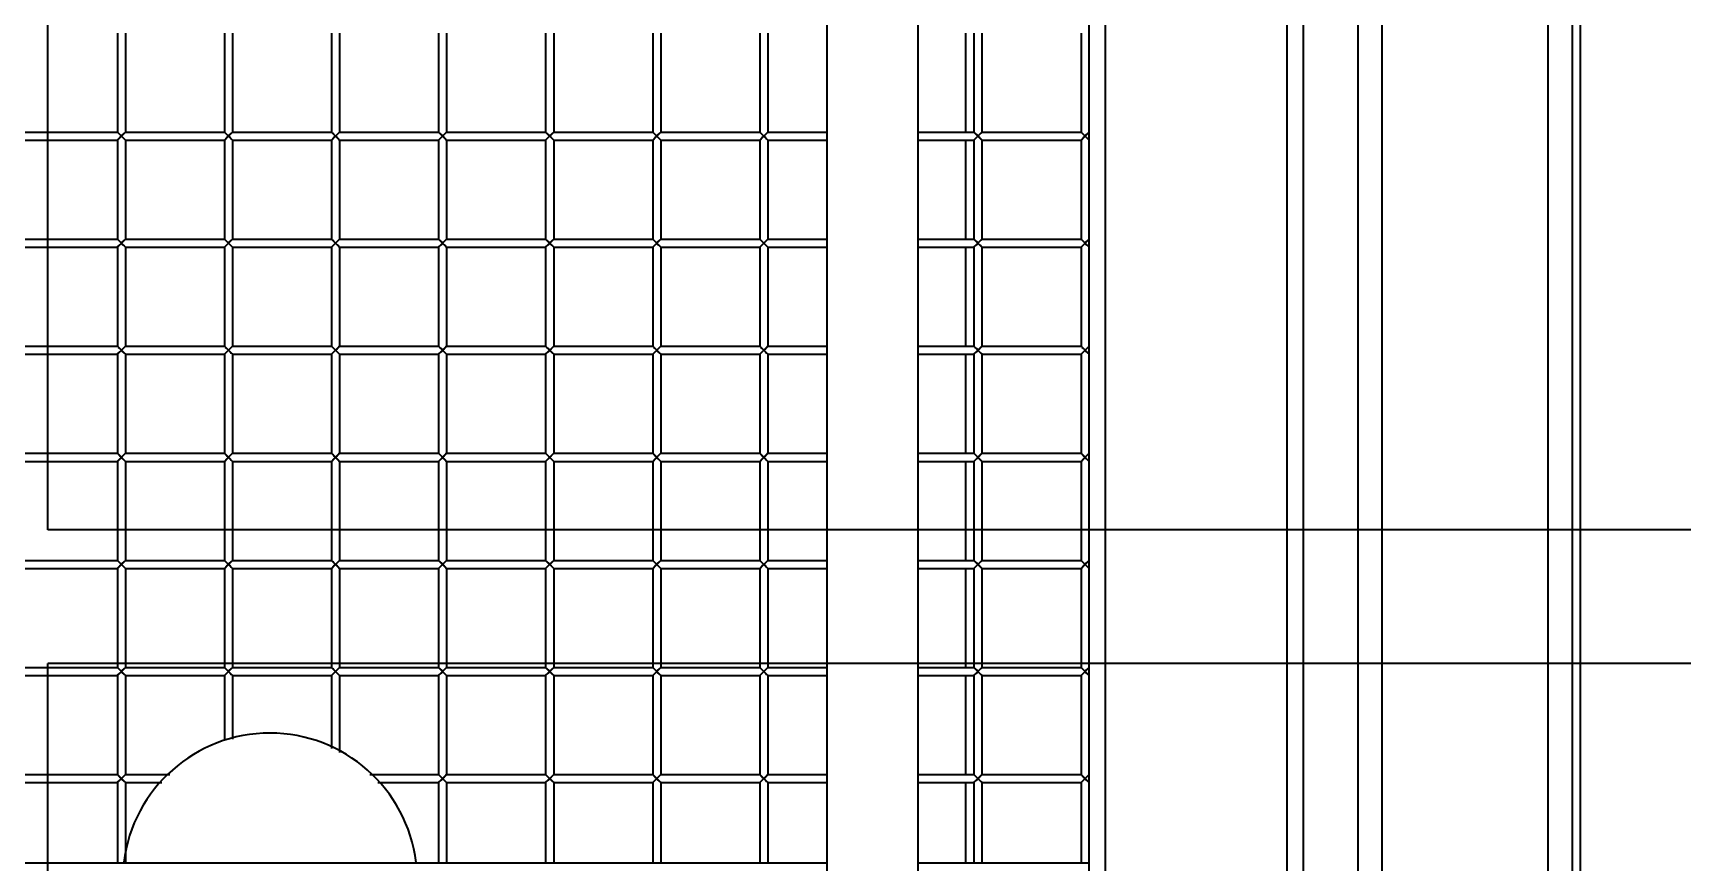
# Model space of a CAD drawing. Header units: millimetres. Extents: x 32496 to 166256, y 3504 to 23939.
# Drawn here: x 71164 to 71781, y 12557 to 12867 of the extents above; entities that cross this region are included whole.
import ezdxf

# ---------------------------------------------------------------- set-up
doc = ezdxf.new("R2010")
doc.units = ezdxf.units.MM
doc.layers.get('0').update_dxf_attribs({"lineweight": 35})

# ---------------------------------------------------------------- blocks, each defined once
blk = doc.blocks.new('DRGTJHYTHRTTR')
at = {"color": 7, "linetype": 'Continuous'}
for p, q in [((53249.04, -50285.69), (53249.04, -49732.69)), ((60496.04, -50285.69), (53249.04, -50285.69)), ((60496.04, -50335.69), (53249.04, -50335.69)), ((53249.04, -50735.69), (53249.04, -50335.69))]:
    blk.add_line(p, q, dxfattribs=at)
blk = doc.blocks.new('8-1250')
at = {"linetype": 'Continuous'}
for p, q in [((-1377.63, -34671.29), (-1377.63, -32152.29)), ((-1315.63, -34671.29), (-1315.63, -32152.29)), ((-1306.63, -32152.29), (-1306.63, -34671.29)), ((-1303.63, -32152.29), (-1303.63, -34671.29)), ((-1386.63, -34591.29), (-1386.63, -32232.29)), ((-1481.13, -32251.79), (-1481.13, -34571.79)), ((-1413.13, -34571.79), (-1413.13, -32251.79)), ((-1407.13, -32251.79), (-1407.13, -34571.79)), ((-1551.13, -33362.79), (-1551.13, -34431.79)), ((-1585.13, -33446.27), (-1585.13, -34431.79)), ((-1487.13, -34414.79), (-1487.13, -33511.79)), ((-1850.13, -34104.79), (-1850.13, -34141.79)), ((-1847.13, -34104.79), (-1847.13, -34141.79)), ((-1810.13, -34104.79), (-1810.13, -34141.79)), ((-1807.13, -34104.79), (-1807.13, -34141.79)), ((-1770.13, -34104.79), (-1770.13, -34141.79)), ((-1767.13, -34104.79), (-1767.13, -34141.79)), ((-1730.13, -34104.79), (-1730.13, -34141.79)), ((-1727.13, -34104.79), (-1727.13, -34141.79)), ((-1690.13, -34104.79), (-1690.13, -34141.79)), ((-1687.13, -34104.79), (-1687.13, -34141.79)), ((-1650.13, -34104.79), (-1650.13, -34141.79)), ((-1647.13, -34104.79), (-1647.13, -34141.79)), ((-1610.13, -34104.79), (-1610.13, -34141.79)), ((-1607.13, -34104.79), (-1607.13, -34141.79)), ((-1533.13, -34141.79), (-1533.13, -34104.79)), ((-1530.13, -34104.79), (-1530.13, -34141.79)), ((-1527.13, -34104.79), (-1527.13, -34141.79)), ((-1490.13, -34104.79), (-1490.13, -34141.79)), ((-1887.13, -34141.79), (-1850.13, -34141.79)), ((-1887.13, -34144.79), (-1850.13, -34144.79)), ((-1850.13, -34141.79), (-1847.13, -34144.79)), ((-1850.13, -34144.79), (-1847.13, -34141.79)), ((-1850.13, -34144.79), (-1850.13, -34181.79)), ((-1850.01, -34144.67), (-1849.22, -34143.88)), ((-1849.22, -34143.88), (-1848.63, -34143.29)), ((-1847.13, -34141.79), (-1810.13, -34141.79)), ((-1847.13, -34144.79), (-1810.13, -34144.79)), ((-1847.13, -34144.79), (-1847.13, -34181.79)), ((-1810.13, -34141.79), (-1807.13, -34144.79)), ((-1810.13, -34144.79), (-1807.13, -34141.79)), ((-1810.13, -34144.79), (-1810.13, -34181.79)), ((-1810.01, -34144.67), (-1809.22, -34143.88)), ((-1809.22, -34143.88), (-1808.63, -34143.29)), ((-1807.13, -34141.79), (-1770.13, -34141.79)), ((-1807.13, -34144.79), (-1770.13, -34144.79)), ((-1807.13, -34144.79), (-1807.13, -34181.79)), ((-1770.13, -34141.79), (-1767.13, -34144.79)), ((-1770.13, -34144.79), (-1767.13, -34141.79)), ((-1770.13, -34144.79), (-1770.13, -34181.79)), ((-1770.01, -34144.67), (-1769.22, -34143.88)), ((-1769.22, -34143.88), (-1768.63, -34143.29)), ((-1767.13, -34141.79), (-1730.13, -34141.79)), ((-1767.13, -34144.79), (-1730.13, -34144.79)), ((-1767.13, -34144.79), (-1767.13, -34181.79)), ((-1730.13, -34141.79), (-1727.13, -34144.79)), ((-1730.13, -34144.79), (-1727.13, -34141.79)), ((-1730.13, -34144.79), (-1730.13, -34181.79)), ((-1730.01, -34144.67), (-1729.22, -34143.88)), ((-1729.22, -34143.88), (-1728.63, -34143.29)), ((-1727.13, -34141.79), (-1690.13, -34141.79)), ((-1727.13, -34144.79), (-1690.13, -34144.79)), ((-1727.13, -34144.79), (-1727.13, -34181.79)), ((-1690.13, -34141.79), (-1687.13, -34144.79)), ((-1690.13, -34144.79), (-1687.13, -34141.79)), ((-1690.13, -34144.79), (-1690.13, -34181.79)), ((-1690.01, -34144.67), (-1689.22, -34143.88)), ((-1689.22, -34143.88), (-1688.63, -34143.29)), ((-1687.13, -34141.79), (-1650.13, -34141.79)), ((-1687.13, -34144.79), (-1650.13, -34144.79)), ((-1687.13, -34144.79), (-1687.13, -34181.79)), ((-1650.13, -34141.79), (-1647.13, -34144.79)), ((-1650.13, -34144.79), (-1647.13, -34141.79)), ((-1650.13, -34144.79), (-1650.13, -34181.79)), ((-1650.01, -34144.67), (-1649.22, -34143.88)), ((-1649.22, -34143.88), (-1648.63, -34143.29)), ((-1647.13, -34141.79), (-1610.13, -34141.79)), ((-1647.13, -34144.79), (-1610.13, -34144.79)), ((-1647.13, -34144.79), (-1647.13, -34181.79)), ((-1610.13, -34141.79), (-1607.13, -34144.79)), ((-1610.13, -34144.79), (-1607.13, -34141.79)), ((-1610.13, -34144.79), (-1610.13, -34181.79)), ((-1610.01, -34144.67), (-1609.22, -34143.88)), ((-1609.22, -34143.88), (-1608.63, -34143.29)), ((-1607.13, -34141.79), (-1585.13, -34141.79)), ((-1607.13, -34144.79), (-1585.13, -34144.79)), ((-1607.13, -34144.79), (-1607.13, -34181.79)), ((-1551.13, -34141.79), (-1530.13, -34141.79)), ((-1551.13, -34144.79), (-1530.13, -34144.79)), ((-1533.13, -34181.79), (-1533.13, -34144.79)), ((-1530.13, -34141.79), (-1527.13, -34144.79)), ((-1530.13, -34144.79), (-1527.13, -34141.79)), ((-1530.13, -34144.79), (-1530.13, -34181.79)), ((-1530.01, -34144.67), (-1529.22, -34143.88)), ((-1529.22, -34143.88), (-1528.63, -34143.29)), ((-1527.13, -34141.79), (-1490.13, -34141.79)), ((-1527.13, -34144.79), (-1490.13, -34144.79)), ((-1527.13, -34144.79), (-1527.13, -34181.79)), ((-1490.13, -34141.79), (-1487.13, -34144.79)), ((-1490.13, -34144.79), (-1487.13, -34141.79)), ((-1490.13, -34144.79), (-1490.13, -34181.79)), ((-1490.01, -34144.67), (-1489.22, -34143.88)), ((-1489.22, -34143.88), (-1488.63, -34143.29)), ((-1887.13, -34181.79), (-1850.13, -34181.79)), ((-1850.13, -34181.79), (-1847.13, -34184.79)), ((-1850.13, -34184.79), (-1847.13, -34181.79)), ((-1850.01, -34184.67), (-1849.22, -34183.88)), ((-1849.22, -34183.88), (-1848.63, -34183.29)), ((-1847.13, -34181.79), (-1810.13, -34181.79)), ((-1810.13, -34181.79), (-1807.13, -34184.79)), ((-1810.13, -34184.79), (-1807.13, -34181.79)), ((-1810.01, -34184.67), (-1809.22, -34183.88)), ((-1809.22, -34183.88), (-1808.63, -34183.29)), ((-1807.13, -34181.79), (-1770.13, -34181.79)), ((-1770.13, -34181.79), (-1767.13, -34184.79)), ((-1770.13, -34184.79), (-1767.13, -34181.79)), ((-1770.01, -34184.67), (-1769.22, -34183.88)), ((-1769.22, -34183.88), (-1768.63, -34183.29)), ((-1767.13, -34181.79), (-1730.13, -34181.79)), ((-1730.13, -34181.79), (-1727.13, -34184.79)), ((-1730.13, -34184.79), (-1727.13, -34181.79)), ((-1730.01, -34184.67), (-1729.22, -34183.88)), ((-1729.22, -34183.88), (-1728.63, -34183.29)), ((-1727.13, -34181.79), (-1690.13, -34181.79)), ((-1690.13, -34181.79), (-1687.13, -34184.79)), ((-1690.13, -34184.79), (-1687.13, -34181.79)), ((-1690.01, -34184.67), (-1689.22, -34183.88)), ((-1689.22, -34183.88), (-1688.63, -34183.29)), ((-1687.13, -34181.79), (-1650.13, -34181.79)), ((-1650.13, -34181.79), (-1647.13, -34184.79)), ((-1650.13, -34184.79), (-1647.13, -34181.79)), ((-1650.01, -34184.67), (-1649.22, -34183.88)), ((-1649.22, -34183.88), (-1648.63, -34183.29)), ((-1647.13, -34181.79), (-1610.13, -34181.79)), ((-1610.13, -34181.79), (-1607.13, -34184.79)), ((-1610.13, -34184.79), (-1607.13, -34181.79)), ((-1610.01, -34184.67), (-1609.22, -34183.88)), ((-1609.22, -34183.88), (-1608.63, -34183.29)), ((-1607.13, -34181.79), (-1585.13, -34181.79)), ((-1551.13, -34181.79), (-1530.13, -34181.79)), ((-1530.13, -34181.79), (-1527.13, -34184.79)), ((-1530.13, -34184.79), (-1527.13, -34181.79)), ((-1530.01, -34184.67), (-1529.22, -34183.88)), ((-1529.22, -34183.88), (-1528.63, -34183.29)), ((-1527.13, -34181.79), (-1490.13, -34181.79)), ((-1490.13, -34181.79), (-1487.13, -34184.79)), ((-1490.13, -34184.79), (-1487.13, -34181.79)), ((-1490.01, -34184.67), (-1489.22, -34183.88)), ((-1489.22, -34183.88), (-1488.63, -34183.29)), ((-1887.13, -34184.79), (-1850.13, -34184.79)), ((-1850.13, -34184.79), (-1850.13, -34221.79)), ((-1847.13, -34184.79), (-1810.13, -34184.79)), ((-1847.13, -34184.79), (-1847.13, -34221.79)), ((-1810.13, -34184.79), (-1810.13, -34221.79)), ((-1807.13, -34184.79), (-1770.13, -34184.79)), ((-1807.13, -34184.79), (-1807.13, -34221.79)), ((-1770.13, -34184.79), (-1770.13, -34221.79)), ((-1767.13, -34184.79), (-1730.13, -34184.79)), ((-1767.13, -34184.79), (-1767.13, -34221.79)), ((-1730.13, -34184.79), (-1730.13, -34221.79)), ((-1727.13, -34184.79), (-1690.13, -34184.79)), ((-1727.13, -34184.79), (-1727.13, -34221.79)), ((-1690.13, -34184.79), (-1690.13, -34221.79)), ((-1687.13, -34184.79), (-1650.13, -34184.79)), ((-1687.13, -34184.79), (-1687.13, -34221.79)), ((-1650.13, -34184.79), (-1650.13, -34221.79)), ((-1647.13, -34184.79), (-1610.13, -34184.79)), ((-1647.13, -34184.79), (-1647.13, -34221.79)), ((-1610.13, -34184.79), (-1610.13, -34221.79)), ((-1607.13, -34184.79), (-1585.13, -34184.79)), ((-1607.13, -34184.79), (-1607.13, -34221.79)), ((-1551.13, -34184.79), (-1530.13, -34184.79)), ((-1533.13, -34221.79), (-1533.13, -34184.79)), ((-1530.13, -34184.79), (-1530.13, -34221.79)), ((-1527.13, -34184.79), (-1490.13, -34184.79)), ((-1527.13, -34184.79), (-1527.13, -34221.79)), ((-1490.13, -34184.79), (-1490.13, -34221.79)), ((-1887.13, -34221.79), (-1850.13, -34221.79)), ((-1887.13, -34224.79), (-1850.13, -34224.79)), ((-1850.13, -34221.79), (-1847.13, -34224.79)), ((-1850.13, -34224.79), (-1847.13, -34221.79)), ((-1850.13, -34224.79), (-1850.13, -34261.79)), ((-1850.01, -34224.67), (-1849.22, -34223.88)), ((-1849.22, -34223.88), (-1848.63, -34223.29)), ((-1847.13, -34221.79), (-1810.13, -34221.79)), ((-1847.13, -34224.79), (-1810.13, -34224.79)), ((-1847.13, -34224.79), (-1847.13, -34261.79)), ((-1810.13, -34221.79), (-1807.13, -34224.79)), ((-1810.13, -34224.79), (-1807.13, -34221.79)), ((-1810.13, -34224.79), (-1810.13, -34261.79)), ((-1810.01, -34224.67), (-1809.22, -34223.88)), ((-1809.22, -34223.88), (-1808.63, -34223.29)), ((-1807.13, -34221.79), (-1770.13, -34221.79)), ((-1807.13, -34224.79), (-1770.13, -34224.79)), ((-1807.13, -34224.79), (-1807.13, -34261.79)), ((-1770.13, -34221.79), (-1767.13, -34224.79)), ((-1770.13, -34224.79), (-1767.13, -34221.79)), ((-1770.13, -34224.79), (-1770.13, -34261.79)), ((-1770.01, -34224.67), (-1769.22, -34223.88)), ((-1769.22, -34223.88), (-1768.63, -34223.29)), ((-1767.13, -34221.79), (-1730.13, -34221.79)), ((-1767.13, -34224.79), (-1730.13, -34224.79)), ((-1767.13, -34224.79), (-1767.13, -34261.79)), ((-1730.13, -34221.79), (-1727.13, -34224.79)), ((-1730.13, -34224.79), (-1727.13, -34221.79)), ((-1730.13, -34224.79), (-1730.13, -34261.79)), ((-1730.01, -34224.67), (-1729.22, -34223.88)), ((-1729.22, -34223.88), (-1728.63, -34223.29)), ((-1727.13, -34221.79), (-1690.13, -34221.79)), ((-1727.13, -34224.79), (-1690.13, -34224.79)), ((-1727.13, -34224.79), (-1727.13, -34261.79)), ((-1690.13, -34221.79), (-1687.13, -34224.79)), ((-1690.13, -34224.79), (-1687.13, -34221.79)), ((-1690.13, -34224.79), (-1690.13, -34261.79)), ((-1690.01, -34224.67), (-1689.22, -34223.88)), ((-1689.22, -34223.88), (-1688.63, -34223.29)), ((-1687.13, -34221.79), (-1650.13, -34221.79)), ((-1687.13, -34224.79), (-1650.13, -34224.79)), ((-1687.13, -34224.79), (-1687.13, -34261.79)), ((-1650.13, -34221.79), (-1647.13, -34224.79)), ((-1650.13, -34224.79), (-1647.13, -34221.79)), ((-1650.13, -34224.79), (-1650.13, -34261.79)), ((-1650.01, -34224.67), (-1649.22, -34223.88)), ((-1649.22, -34223.88), (-1648.63, -34223.29)), ((-1647.13, -34221.79), (-1610.13, -34221.79)), ((-1647.13, -34224.79), (-1610.13, -34224.79)), ((-1647.13, -34224.79), (-1647.13, -34261.79)), ((-1610.13, -34221.79), (-1607.13, -34224.79)), ((-1610.13, -34224.79), (-1607.13, -34221.79)), ((-1610.13, -34224.79), (-1610.13, -34261.79)), ((-1610.01, -34224.67), (-1609.22, -34223.88)), ((-1609.22, -34223.88), (-1608.63, -34223.29)), ((-1607.13, -34221.79), (-1585.13, -34221.79)), ((-1607.13, -34224.79), (-1585.13, -34224.79)), ((-1607.13, -34224.79), (-1607.13, -34261.79)), ((-1551.13, -34221.79), (-1530.13, -34221.79)), ((-1551.13, -34224.79), (-1530.13, -34224.79)), ((-1533.13, -34261.79), (-1533.13, -34224.79)), ((-1530.13, -34221.79), (-1527.13, -34224.79)), ((-1530.13, -34224.79), (-1527.13, -34221.79)), ((-1530.13, -34224.79), (-1530.13, -34261.79)), ((-1530.01, -34224.67), (-1529.22, -34223.88)), ((-1529.22, -34223.88), (-1528.63, -34223.29)), ((-1527.13, -34221.79), (-1490.13, -34221.79)), ((-1527.13, -34224.79), (-1490.13, -34224.79)), ((-1527.13, -34224.79), (-1527.13, -34261.79)), ((-1490.13, -34221.79), (-1487.13, -34224.79)), ((-1490.13, -34224.79), (-1487.13, -34221.79)), ((-1490.13, -34224.79), (-1490.13, -34261.79)), ((-1490.01, -34224.67), (-1489.22, -34223.88)), ((-1489.22, -34223.88), (-1488.63, -34223.29)), ((-1887.13, -34261.79), (-1850.13, -34261.79)), ((-1850.13, -34261.79), (-1847.13, -34264.79)), ((-1850.13, -34264.79), (-1847.13, -34261.79)), ((-1850.01, -34264.67), (-1849.22, -34263.88)), ((-1849.22, -34263.88), (-1848.63, -34263.29)), ((-1847.13, -34261.79), (-1810.13, -34261.79)), ((-1810.13, -34261.79), (-1807.13, -34264.79)), ((-1810.13, -34264.79), (-1807.13, -34261.79)), ((-1810.01, -34264.67), (-1809.22, -34263.88)), ((-1809.22, -34263.88), (-1808.63, -34263.29)), ((-1807.13, -34261.79), (-1770.13, -34261.79)), ((-1770.13, -34261.79), (-1767.13, -34264.79)), ((-1770.13, -34264.79), (-1767.13, -34261.79)), ((-1770.01, -34264.67), (-1769.22, -34263.88)), ((-1769.22, -34263.88), (-1768.63, -34263.29)), ((-1767.13, -34261.79), (-1730.13, -34261.79)), ((-1730.13, -34261.79), (-1727.13, -34264.79)), ((-1730.13, -34264.79), (-1727.13, -34261.79)), ((-1730.01, -34264.67), (-1729.22, -34263.88)), ((-1729.22, -34263.88), (-1728.63, -34263.29)), ((-1727.13, -34261.79), (-1690.13, -34261.79)), ((-1690.13, -34261.79), (-1687.13, -34264.79)), ((-1690.13, -34264.79), (-1687.13, -34261.79)), ((-1690.01, -34264.67), (-1689.22, -34263.88)), ((-1689.22, -34263.88), (-1688.63, -34263.29)), ((-1687.13, -34261.79), (-1650.13, -34261.79)), ((-1650.13, -34261.79), (-1647.13, -34264.79)), ((-1650.13, -34264.79), (-1647.13, -34261.79)), ((-1650.01, -34264.67), (-1649.22, -34263.88)), ((-1649.22, -34263.88), (-1648.63, -34263.29)), ((-1647.13, -34261.79), (-1610.13, -34261.79)), ((-1610.13, -34261.79), (-1607.13, -34264.79)), ((-1610.13, -34264.79), (-1607.13, -34261.79)), ((-1610.01, -34264.67), (-1609.22, -34263.88)), ((-1609.22, -34263.88), (-1608.63, -34263.29)), ((-1607.13, -34261.79), (-1585.13, -34261.79)), ((-1551.13, -34261.79), (-1530.13, -34261.79)), ((-1530.13, -34261.79), (-1527.13, -34264.79)), ((-1530.13, -34264.79), (-1527.13, -34261.79)), ((-1530.01, -34264.67), (-1529.22, -34263.88)), ((-1529.22, -34263.88), (-1528.63, -34263.29)), ((-1527.13, -34261.79), (-1490.13, -34261.79)), ((-1490.13, -34261.79), (-1487.13, -34264.79)), ((-1490.13, -34264.79), (-1487.13, -34261.79)), ((-1490.01, -34264.67), (-1489.22, -34263.88)), ((-1489.22, -34263.88), (-1488.63, -34263.29)), ((-1887.13, -34264.79), (-1850.13, -34264.79)), ((-1850.13, -34264.79), (-1850.13, -34301.79)), ((-1847.13, -34264.79), (-1810.13, -34264.79)), ((-1847.13, -34264.79), (-1847.13, -34301.79)), ((-1810.13, -34264.79), (-1810.13, -34301.79)), ((-1807.13, -34264.79), (-1770.13, -34264.79)), ((-1807.13, -34264.79), (-1807.13, -34301.79)), ((-1770.13, -34264.79), (-1770.13, -34301.79)), ((-1767.13, -34264.79), (-1730.13, -34264.79)), ((-1767.13, -34264.79), (-1767.13, -34301.79)), ((-1730.13, -34264.79), (-1730.13, -34301.79)), ((-1727.13, -34264.79), (-1690.13, -34264.79)), ((-1727.13, -34264.79), (-1727.13, -34301.79)), ((-1690.13, -34264.79), (-1690.13, -34301.79)), ((-1687.13, -34264.79), (-1650.13, -34264.79)), ((-1687.13, -34264.79), (-1687.13, -34301.79)), ((-1650.13, -34264.79), (-1650.13, -34301.79)), ((-1647.13, -34264.79), (-1610.13, -34264.79)), ((-1647.13, -34264.79), (-1647.13, -34301.79)), ((-1610.13, -34264.79), (-1610.13, -34301.79)), ((-1607.13, -34264.79), (-1585.13, -34264.79)), ((-1607.13, -34264.79), (-1607.13, -34301.79)), ((-1551.13, -34264.79), (-1530.13, -34264.79)), ((-1533.13, -34301.79), (-1533.13, -34264.79)), ((-1530.13, -34264.79), (-1530.13, -34301.79)), ((-1527.13, -34264.79), (-1490.13, -34264.79)), ((-1527.13, -34264.79), (-1527.13, -34301.79)), ((-1490.13, -34264.79), (-1490.13, -34301.79)), ((-1887.13, -34301.79), (-1850.13, -34301.79)), ((-1887.13, -34304.79), (-1850.13, -34304.79)), ((-1850.13, -34301.79), (-1847.13, -34304.79)), ((-1850.13, -34304.79), (-1847.13, -34301.79)), ((-1850.13, -34304.79), (-1850.13, -34341.79)), ((-1850.01, -34304.67), (-1849.22, -34303.88)), ((-1849.22, -34303.88), (-1848.63, -34303.29)), ((-1847.13, -34301.79), (-1810.13, -34301.79)), ((-1847.13, -34304.79), (-1810.13, -34304.79)), ((-1847.13, -34304.79), (-1847.13, -34341.79)), ((-1810.13, -34301.79), (-1807.13, -34304.79)), ((-1810.13, -34304.79), (-1807.13, -34301.79)), ((-1810.13, -34304.79), (-1810.13, -34341.79)), ((-1810.01, -34304.67), (-1809.22, -34303.88)), ((-1809.22, -34303.88), (-1808.63, -34303.29)), ((-1807.13, -34301.79), (-1770.13, -34301.79)), ((-1807.13, -34304.79), (-1770.13, -34304.79)), ((-1807.13, -34304.79), (-1807.13, -34341.79)), ((-1770.13, -34301.79), (-1767.13, -34304.79)), ((-1770.13, -34304.79), (-1767.13, -34301.79)), ((-1770.13, -34304.79), (-1770.13, -34341.79)), ((-1770.01, -34304.67), (-1769.22, -34303.88)), ((-1769.22, -34303.88), (-1768.63, -34303.29)), ((-1767.13, -34301.79), (-1730.13, -34301.79)), ((-1767.13, -34304.79), (-1730.13, -34304.79)), ((-1767.13, -34304.79), (-1767.13, -34341.79)), ((-1730.13, -34301.79), (-1727.13, -34304.79)), ((-1730.13, -34304.79), (-1727.13, -34301.79)), ((-1730.13, -34304.79), (-1730.13, -34341.79)), ((-1730.01, -34304.67), (-1729.22, -34303.88)), ((-1729.22, -34303.88), (-1728.63, -34303.29)), ((-1727.13, -34301.79), (-1690.13, -34301.79)), ((-1727.13, -34304.79), (-1690.13, -34304.79)), ((-1727.13, -34304.79), (-1727.13, -34341.79)), ((-1690.13, -34301.79), (-1687.13, -34304.79)), ((-1690.13, -34304.79), (-1687.13, -34301.79)), ((-1690.13, -34304.79), (-1690.13, -34341.79)), ((-1690.01, -34304.67), (-1689.22, -34303.88)), ((-1689.22, -34303.88), (-1688.63, -34303.29)), ((-1687.13, -34301.79), (-1650.13, -34301.79)), ((-1687.13, -34304.79), (-1650.13, -34304.79)), ((-1687.13, -34304.79), (-1687.13, -34341.79)), ((-1650.13, -34301.79), (-1647.13, -34304.79)), ((-1650.13, -34304.79), (-1647.13, -34301.79)), ((-1650.13, -34304.79), (-1650.13, -34341.79)), ((-1650.01, -34304.67), (-1649.22, -34303.88)), ((-1649.22, -34303.88), (-1648.63, -34303.29)), ((-1647.13, -34301.79), (-1610.13, -34301.79)), ((-1647.13, -34304.79), (-1610.13, -34304.79)), ((-1647.13, -34304.79), (-1647.13, -34341.79)), ((-1610.13, -34301.79), (-1607.13, -34304.79)), ((-1610.13, -34304.79), (-1607.13, -34301.79)), ((-1610.13, -34304.79), (-1610.13, -34341.79)), ((-1610.01, -34304.67), (-1609.22, -34303.88)), ((-1609.22, -34303.88), (-1608.63, -34303.29)), ((-1607.13, -34301.79), (-1585.13, -34301.79)), ((-1607.13, -34304.79), (-1585.13, -34304.79)), ((-1607.13, -34304.79), (-1607.13, -34341.79)), ((-1551.13, -34301.79), (-1530.13, -34301.79)), ((-1551.13, -34304.79), (-1530.13, -34304.79)), ((-1533.13, -34341.79), (-1533.13, -34304.79)), ((-1530.13, -34301.79), (-1527.13, -34304.79)), ((-1530.13, -34304.79), (-1527.13, -34301.79)), ((-1530.13, -34304.79), (-1530.13, -34341.79)), ((-1530.01, -34304.67), (-1529.22, -34303.88)), ((-1529.22, -34303.88), (-1528.63, -34303.29)), ((-1527.13, -34301.79), (-1490.13, -34301.79)), ((-1527.13, -34304.79), (-1490.13, -34304.79)), ((-1527.13, -34304.79), (-1527.13, -34341.79)), ((-1490.13, -34301.79), (-1487.13, -34304.79)), ((-1490.13, -34304.79), (-1487.13, -34301.79)), ((-1490.13, -34304.79), (-1490.13, -34341.79)), ((-1490.01, -34304.67), (-1489.22, -34303.88)), ((-1489.22, -34303.88), (-1488.63, -34303.29)), ((-1887.13, -34341.79), (-1850.13, -34341.79)), ((-1887.13, -34344.79), (-1850.13, -34344.79)), ((-1850.13, -34341.79), (-1847.13, -34344.79)), ((-1850.13, -34344.79), (-1847.13, -34341.79)), ((-1850.13, -34344.79), (-1850.13, -34381.79)), ((-1850.01, -34344.67), (-1849.22, -34343.88)), ((-1849.22, -34343.88), (-1848.63, -34343.29)), ((-1847.13, -34341.79), (-1810.13, -34341.79)), ((-1847.13, -34344.79), (-1810.13, -34344.79)), ((-1847.13, -34344.79), (-1847.13, -34381.79)), ((-1810.13, -34341.79), (-1807.13, -34344.79)), ((-1810.13, -34344.79), (-1807.13, -34341.79)), ((-1810.13, -34344.79), (-1810.13, -34369.04)), ((-1810.01, -34344.67), (-1809.22, -34343.88)), ((-1809.22, -34343.88), (-1808.63, -34343.29)), ((-1807.13, -34341.79), (-1770.13, -34341.79)), ((-1807.13, -34344.79), (-1770.13, -34344.79)), ((-1807.13, -34344.79), (-1807.13, -34368.54)), ((-1770.13, -34341.79), (-1767.13, -34344.79)), ((-1770.13, -34344.79), (-1767.13, -34341.79)), ((-1770.13, -34344.79), (-1770.13, -34372.06)), ((-1770.01, -34344.67), (-1769.22, -34343.88)), ((-1769.22, -34343.88), (-1768.63, -34343.29)), ((-1767.13, -34341.79), (-1730.13, -34341.79)), ((-1767.13, -34344.79), (-1730.13, -34344.79)), ((-1767.13, -34344.79), (-1767.13, -34373.56)), ((-1730.13, -34341.79), (-1727.13, -34344.79)), ((-1730.13, -34344.79), (-1727.13, -34341.79)), ((-1730.13, -34344.79), (-1730.13, -34381.79)), ((-1730.01, -34344.67), (-1729.22, -34343.88)), ((-1729.22, -34343.88), (-1728.63, -34343.29)), ((-1727.13, -34341.79), (-1690.13, -34341.79)), ((-1727.13, -34344.79), (-1690.13, -34344.79)), ((-1727.13, -34344.79), (-1727.13, -34381.79)), ((-1690.13, -34341.79), (-1687.13, -34344.79)), ((-1690.13, -34344.79), (-1687.13, -34341.79)), ((-1690.13, -34344.79), (-1690.13, -34381.79)), ((-1690.01, -34344.67), (-1689.22, -34343.88)), ((-1689.22, -34343.88), (-1688.63, -34343.29)), ((-1687.13, -34341.79), (-1650.13, -34341.79)), ((-1687.13, -34344.79), (-1650.13, -34344.79)), ((-1687.13, -34344.79), (-1687.13, -34381.79)), ((-1650.13, -34341.79), (-1647.13, -34344.79)), ((-1650.13, -34344.79), (-1647.13, -34341.79)), ((-1650.13, -34344.79), (-1650.13, -34381.79)), ((-1650.01, -34344.67), (-1649.22, -34343.88)), ((-1649.22, -34343.88), (-1648.63, -34343.29)), ((-1647.13, -34341.79), (-1610.13, -34341.79)), ((-1647.13, -34344.79), (-1610.13, -34344.79)), ((-1647.13, -34344.79), (-1647.13, -34381.79)), ((-1610.13, -34341.79), (-1607.13, -34344.79)), ((-1610.13, -34344.79), (-1607.13, -34341.79)), ((-1610.13, -34344.79), (-1610.13, -34381.79)), ((-1610.01, -34344.67), (-1609.22, -34343.88)), ((-1609.22, -34343.88), (-1608.63, -34343.29)), ((-1607.13, -34341.79), (-1585.13, -34341.79)), ((-1607.13, -34344.79), (-1585.13, -34344.79)), ((-1607.13, -34344.79), (-1607.13, -34381.79)), ((-1551.13, -34341.79), (-1530.13, -34341.79)), ((-1551.13, -34344.79), (-1530.13, -34344.79)), ((-1533.13, -34381.79), (-1533.13, -34344.79)), ((-1530.13, -34341.79), (-1527.13, -34344.79)), ((-1530.13, -34344.79), (-1527.13, -34341.79)), ((-1530.13, -34344.79), (-1530.13, -34381.79)), ((-1530.01, -34344.67), (-1529.22, -34343.88)), ((-1529.22, -34343.88), (-1528.63, -34343.29)), ((-1527.13, -34341.79), (-1490.13, -34341.79)), ((-1527.13, -34344.79), (-1490.13, -34344.79)), ((-1527.13, -34344.79), (-1527.13, -34381.79)), ((-1490.13, -34341.79), (-1487.13, -34344.79)), ((-1490.13, -34344.79), (-1487.13, -34341.79)), ((-1490.13, -34344.79), (-1490.13, -34381.79)), ((-1490.01, -34344.67), (-1489.22, -34343.88)), ((-1489.22, -34343.88), (-1488.63, -34343.29)), ((-1887.13, -34381.79), (-1850.13, -34381.79)), ((-1850.13, -34381.79), (-1847.13, -34384.79)), ((-1850.13, -34384.79), (-1847.13, -34381.79)), ((-1847.13, -34381.79), (-1830.48, -34381.79)), ((-1755.84, -34381.79), (-1730.13, -34381.79)), ((-1730.13, -34381.79), (-1727.13, -34384.79)), ((-1730.13, -34384.79), (-1727.13, -34381.79)), ((-1727.13, -34381.79), (-1690.13, -34381.79)), ((-1690.13, -34381.79), (-1687.13, -34384.79)), ((-1690.13, -34384.79), (-1687.13, -34381.79)), ((-1687.13, -34381.79), (-1650.13, -34381.79)), ((-1650.13, -34381.79), (-1647.13, -34384.79)), ((-1650.13, -34384.79), (-1647.13, -34381.79)), ((-1647.13, -34381.79), (-1610.13, -34381.79)), ((-1610.13, -34381.79), (-1607.13, -34384.79)), ((-1610.13, -34384.79), (-1607.13, -34381.79)), ((-1607.13, -34381.79), (-1585.13, -34381.79)), ((-1551.13, -34381.79), (-1530.13, -34381.79)), ((-1530.13, -34381.79), (-1527.13, -34384.79)), ((-1530.13, -34384.79), (-1527.13, -34381.79)), ((-1527.13, -34381.79), (-1490.13, -34381.79)), ((-1490.13, -34381.79), (-1487.13, -34384.79)), ((-1490.13, -34384.79), (-1487.13, -34381.79)), ((-1887.13, -34384.79), (-1850.13, -34384.79)), ((-1850.13, -34384.79), (-1850.13, -34414.79)), ((-1850.01, -34384.67), (-1849.22, -34383.88)), ((-1849.22, -34383.88), (-1848.63, -34383.29)), ((-1847.13, -34384.79), (-1833.48, -34384.79)), ((-1847.13, -34384.79), (-1847.13, -34414.79)), ((-1752.81, -34384.79), (-1730.13, -34384.79)), ((-1730.13, -34384.79), (-1730.13, -34414.79)), ((-1730.01, -34384.67), (-1729.22, -34383.88)), ((-1729.22, -34383.88), (-1728.63, -34383.29)), ((-1727.13, -34384.79), (-1690.13, -34384.79)), ((-1727.13, -34384.79), (-1727.13, -34414.79)), ((-1690.13, -34384.79), (-1690.13, -34414.79)), ((-1690.01, -34384.67), (-1689.22, -34383.88)), ((-1689.22, -34383.88), (-1688.63, -34383.29)), ((-1687.13, -34384.79), (-1650.13, -34384.79)), ((-1687.13, -34384.79), (-1687.13, -34414.79)), ((-1650.13, -34384.79), (-1650.13, -34414.79)), ((-1650.01, -34384.67), (-1649.22, -34383.88)), ((-1649.22, -34383.88), (-1648.63, -34383.29)), ((-1647.13, -34384.79), (-1610.13, -34384.79)), ((-1647.13, -34384.79), (-1647.13, -34414.79)), ((-1610.13, -34384.79), (-1610.13, -34414.79)), ((-1610.01, -34384.67), (-1609.22, -34383.88)), ((-1609.22, -34383.88), (-1608.63, -34383.29)), ((-1607.13, -34384.79), (-1585.13, -34384.79)), ((-1607.13, -34384.79), (-1607.13, -34414.79)), ((-1551.13, -34384.79), (-1530.13, -34384.79)), ((-1533.13, -34414.79), (-1533.13, -34384.79)), ((-1530.13, -34384.79), (-1530.13, -34414.79)), ((-1530.01, -34384.67), (-1529.22, -34383.88)), ((-1529.22, -34383.88), (-1528.63, -34383.29)), ((-1527.13, -34384.79), (-1490.13, -34384.79)), ((-1527.13, -34384.79), (-1527.13, -34414.79)), ((-1490.13, -34384.79), (-1490.13, -34414.79)), ((-1490.01, -34384.67), (-1489.22, -34383.88)), ((-1489.22, -34383.88), (-1488.63, -34383.29)), ((-2211.13, -34414.79), (-1585.13, -34414.79)), ((-1551.13, -34414.79), (-1487.13, -34414.79)), ((-1487.13, -34574.79), (-1487.13, -34414.79))]:
    blk.add_line(p, q, dxfattribs=at)
for points in [[(-1848.63, -34143.29), (-1849.21, -34142.7), (-1849.69, -34142.23)], [(-1847.24, -34141.9), (-1847.56, -34142.22), (-1848.05, -34142.71), (-1848.63, -34143.29)], [(-1848.63, -34143.29), (-1848.04, -34143.88), (-1847.57, -34144.35), (-1847.24, -34144.67)], [(-1808.63, -34143.29), (-1809.21, -34142.7), (-1809.69, -34142.23)], [(-1807.24, -34141.9), (-1807.56, -34142.22), (-1808.05, -34142.71), (-1808.63, -34143.29)], [(-1808.63, -34143.29), (-1808.04, -34143.88), (-1807.57, -34144.35), (-1807.24, -34144.67)], [(-1768.63, -34143.29), (-1769.21, -34142.7), (-1769.69, -34142.23)], [(-1767.24, -34141.9), (-1767.56, -34142.22), (-1768.05, -34142.71), (-1768.63, -34143.29)], [(-1768.63, -34143.29), (-1768.04, -34143.88), (-1767.57, -34144.35), (-1767.24, -34144.67)], [(-1728.63, -34143.29), (-1729.21, -34142.7), (-1729.69, -34142.23)], [(-1727.24, -34141.9), (-1727.56, -34142.22), (-1728.05, -34142.71), (-1728.63, -34143.29)], [(-1728.63, -34143.29), (-1728.04, -34143.88), (-1727.57, -34144.35), (-1727.24, -34144.67)], [(-1688.63, -34143.29), (-1689.21, -34142.7), (-1689.69, -34142.23)], [(-1687.24, -34141.9), (-1687.56, -34142.22), (-1688.05, -34142.71), (-1688.63, -34143.29)], [(-1688.63, -34143.29), (-1688.04, -34143.88), (-1687.57, -34144.35), (-1687.24, -34144.67)], [(-1648.63, -34143.29), (-1649.21, -34142.7), (-1649.69, -34142.23)], [(-1647.24, -34141.9), (-1647.56, -34142.22), (-1648.05, -34142.71), (-1648.63, -34143.29)], [(-1648.63, -34143.29), (-1648.04, -34143.88), (-1647.57, -34144.35), (-1647.24, -34144.67)], [(-1608.63, -34143.29), (-1609.21, -34142.7), (-1609.69, -34142.23)], [(-1607.24, -34141.9), (-1607.56, -34142.22), (-1608.05, -34142.71), (-1608.63, -34143.29)], [(-1608.63, -34143.29), (-1608.04, -34143.88), (-1607.57, -34144.35), (-1607.24, -34144.67)], [(-1528.63, -34143.29), (-1529.21, -34142.7), (-1529.69, -34142.23)], [(-1527.24, -34141.9), (-1527.56, -34142.22), (-1528.05, -34142.71), (-1528.63, -34143.29)], [(-1528.63, -34143.29), (-1528.04, -34143.88), (-1527.57, -34144.35), (-1527.24, -34144.67)], [(-1488.63, -34143.29), (-1489.21, -34142.7), (-1489.69, -34142.23)], [(-1487.24, -34141.9), (-1487.56, -34142.22), (-1488.05, -34142.71), (-1488.63, -34143.29)], [(-1488.63, -34143.29), (-1488.04, -34143.88), (-1487.57, -34144.35), (-1487.24, -34144.67)], [(-1848.63, -34183.29), (-1849.21, -34182.7), (-1849.69, -34182.23)], [(-1847.24, -34181.9), (-1847.56, -34182.22), (-1848.05, -34182.71), (-1848.63, -34183.29)], [(-1848.63, -34183.29), (-1848.04, -34183.88), (-1847.57, -34184.35), (-1847.24, -34184.67)], [(-1808.63, -34183.29), (-1809.21, -34182.7), (-1809.69, -34182.23)], [(-1807.24, -34181.9), (-1807.56, -34182.22), (-1808.05, -34182.71), (-1808.63, -34183.29)], [(-1808.63, -34183.29), (-1808.04, -34183.88), (-1807.57, -34184.35), (-1807.24, -34184.67)], [(-1768.63, -34183.29), (-1769.21, -34182.7), (-1769.69, -34182.23)], [(-1767.24, -34181.9), (-1767.56, -34182.22), (-1768.05, -34182.71), (-1768.63, -34183.29)], [(-1768.63, -34183.29), (-1768.04, -34183.88), (-1767.57, -34184.35), (-1767.24, -34184.67)], [(-1728.63, -34183.29), (-1729.21, -34182.7), (-1729.69, -34182.23)], [(-1727.24, -34181.9), (-1727.56, -34182.22), (-1728.05, -34182.71), (-1728.63, -34183.29)], [(-1728.63, -34183.29), (-1728.04, -34183.88), (-1727.57, -34184.35), (-1727.24, -34184.67)], [(-1688.63, -34183.29), (-1689.21, -34182.7), (-1689.69, -34182.23)], [(-1687.24, -34181.9), (-1687.56, -34182.22), (-1688.05, -34182.71), (-1688.63, -34183.29)], [(-1688.63, -34183.29), (-1688.04, -34183.88), (-1687.57, -34184.35), (-1687.24, -34184.67)], [(-1648.63, -34183.29), (-1649.21, -34182.7), (-1649.69, -34182.23)], [(-1647.24, -34181.9), (-1647.56, -34182.22), (-1648.05, -34182.71), (-1648.63, -34183.29)], [(-1648.63, -34183.29), (-1648.04, -34183.88), (-1647.57, -34184.35), (-1647.24, -34184.67)], [(-1608.63, -34183.29), (-1609.21, -34182.7), (-1609.69, -34182.23)], [(-1607.24, -34181.9), (-1607.56, -34182.22), (-1608.05, -34182.71), (-1608.63, -34183.29)], [(-1608.63, -34183.29), (-1608.04, -34183.88), (-1607.57, -34184.35), (-1607.24, -34184.67)], [(-1528.63, -34183.29), (-1529.21, -34182.7), (-1529.69, -34182.23)], [(-1527.24, -34181.9), (-1527.56, -34182.22), (-1528.05, -34182.71), (-1528.63, -34183.29)], [(-1528.63, -34183.29), (-1528.04, -34183.88), (-1527.57, -34184.35), (-1527.24, -34184.67)], [(-1488.63, -34183.29), (-1489.21, -34182.7), (-1489.69, -34182.23)], [(-1487.24, -34181.9), (-1487.56, -34182.22), (-1488.05, -34182.71), (-1488.63, -34183.29)], [(-1488.63, -34183.29), (-1488.04, -34183.88), (-1487.57, -34184.35), (-1487.24, -34184.67)], [(-1848.63, -34223.29), (-1849.21, -34222.7), (-1849.69, -34222.23)], [(-1847.24, -34221.9), (-1847.56, -34222.22), (-1848.05, -34222.71), (-1848.63, -34223.29)], [(-1848.63, -34223.29), (-1848.04, -34223.88), (-1847.57, -34224.35), (-1847.24, -34224.67)], [(-1808.63, -34223.29), (-1809.21, -34222.7), (-1809.69, -34222.23)], [(-1807.24, -34221.9), (-1807.56, -34222.22), (-1808.05, -34222.71), (-1808.63, -34223.29)], [(-1808.63, -34223.29), (-1808.04, -34223.88), (-1807.57, -34224.35), (-1807.24, -34224.67)], [(-1768.63, -34223.29), (-1769.21, -34222.7), (-1769.69, -34222.23)], [(-1767.24, -34221.9), (-1767.56, -34222.22), (-1768.05, -34222.71), (-1768.63, -34223.29)], [(-1768.63, -34223.29), (-1768.04, -34223.88), (-1767.57, -34224.35), (-1767.24, -34224.67)], [(-1728.63, -34223.29), (-1729.21, -34222.7), (-1729.69, -34222.23)], [(-1727.24, -34221.9), (-1727.56, -34222.22), (-1728.05, -34222.71), (-1728.63, -34223.29)], [(-1728.63, -34223.29), (-1728.04, -34223.88), (-1727.57, -34224.35), (-1727.24, -34224.67)], [(-1688.63, -34223.29), (-1689.21, -34222.7), (-1689.69, -34222.23)], [(-1687.24, -34221.9), (-1687.56, -34222.22), (-1688.05, -34222.71), (-1688.63, -34223.29)], [(-1688.63, -34223.29), (-1688.04, -34223.88), (-1687.57, -34224.35), (-1687.24, -34224.67)], [(-1648.63, -34223.29), (-1649.21, -34222.7), (-1649.69, -34222.23)], [(-1647.24, -34221.9), (-1647.56, -34222.22), (-1648.05, -34222.71), (-1648.63, -34223.29)], [(-1648.63, -34223.29), (-1648.04, -34223.88), (-1647.57, -34224.35), (-1647.24, -34224.67)], [(-1608.63, -34223.29), (-1609.21, -34222.7), (-1609.69, -34222.23)], [(-1607.24, -34221.9), (-1607.56, -34222.22), (-1608.05, -34222.71), (-1608.63, -34223.29)], [(-1608.63, -34223.29), (-1608.04, -34223.88), (-1607.57, -34224.35), (-1607.24, -34224.67)], [(-1528.63, -34223.29), (-1529.21, -34222.7), (-1529.69, -34222.23)], [(-1527.24, -34221.9), (-1527.56, -34222.22), (-1528.05, -34222.71), (-1528.63, -34223.29)], [(-1528.63, -34223.29), (-1528.04, -34223.88), (-1527.57, -34224.35), (-1527.24, -34224.67)], [(-1488.63, -34223.29), (-1489.21, -34222.7), (-1489.69, -34222.23)], [(-1487.24, -34221.9), (-1487.56, -34222.22), (-1488.05, -34222.71), (-1488.63, -34223.29)], [(-1488.63, -34223.29), (-1488.04, -34223.88), (-1487.57, -34224.35), (-1487.24, -34224.67)], [(-1848.63, -34263.29), (-1849.21, -34262.7), (-1849.69, -34262.23)], [(-1847.24, -34261.9), (-1847.56, -34262.22), (-1848.05, -34262.71), (-1848.63, -34263.29)], [(-1848.63, -34263.29), (-1848.04, -34263.88), (-1847.57, -34264.35), (-1847.24, -34264.67)], [(-1808.63, -34263.29), (-1809.21, -34262.7), (-1809.69, -34262.23)], [(-1807.24, -34261.9), (-1807.56, -34262.22), (-1808.05, -34262.71), (-1808.63, -34263.29)], [(-1808.63, -34263.29), (-1808.04, -34263.88), (-1807.57, -34264.35), (-1807.24, -34264.67)], [(-1768.63, -34263.29), (-1769.21, -34262.7), (-1769.69, -34262.23)], [(-1767.24, -34261.9), (-1767.56, -34262.22), (-1768.05, -34262.71), (-1768.63, -34263.29)], [(-1768.63, -34263.29), (-1768.04, -34263.88), (-1767.57, -34264.35), (-1767.24, -34264.67)], [(-1728.63, -34263.29), (-1729.21, -34262.7), (-1729.69, -34262.23)], [(-1727.24, -34261.9), (-1727.56, -34262.22), (-1728.05, -34262.71), (-1728.63, -34263.29)], [(-1728.63, -34263.29), (-1728.04, -34263.88), (-1727.57, -34264.35), (-1727.24, -34264.67)], [(-1688.63, -34263.29), (-1689.21, -34262.7), (-1689.69, -34262.23)], [(-1687.24, -34261.9), (-1687.56, -34262.22), (-1688.05, -34262.71), (-1688.63, -34263.29)], [(-1688.63, -34263.29), (-1688.04, -34263.88), (-1687.57, -34264.35), (-1687.24, -34264.67)], [(-1648.63, -34263.29), (-1649.21, -34262.7), (-1649.69, -34262.23)], [(-1647.24, -34261.9), (-1647.56, -34262.22), (-1648.05, -34262.71), (-1648.63, -34263.29)], [(-1648.63, -34263.29), (-1648.04, -34263.88), (-1647.57, -34264.35), (-1647.24, -34264.67)], [(-1608.63, -34263.29), (-1609.21, -34262.7), (-1609.69, -34262.23)], [(-1607.24, -34261.9), (-1607.56, -34262.22), (-1608.05, -34262.71), (-1608.63, -34263.29)], [(-1608.63, -34263.29), (-1608.04, -34263.88), (-1607.57, -34264.35), (-1607.24, -34264.67)], [(-1528.63, -34263.29), (-1529.21, -34262.7), (-1529.69, -34262.23)], [(-1527.24, -34261.9), (-1527.56, -34262.22), (-1528.05, -34262.71), (-1528.63, -34263.29)], [(-1528.63, -34263.29), (-1528.04, -34263.88), (-1527.57, -34264.35), (-1527.24, -34264.67)], [(-1488.63, -34263.29), (-1489.21, -34262.7), (-1489.69, -34262.23)], [(-1487.24, -34261.9), (-1487.56, -34262.22), (-1488.05, -34262.71), (-1488.63, -34263.29)], [(-1488.63, -34263.29), (-1488.04, -34263.88), (-1487.57, -34264.35), (-1487.24, -34264.67)], [(-1848.63, -34303.29), (-1849.21, -34302.7), (-1849.69, -34302.23)], [(-1847.24, -34301.9), (-1847.56, -34302.22), (-1848.05, -34302.71), (-1848.63, -34303.29)], [(-1848.63, -34303.29), (-1848.04, -34303.88), (-1847.57, -34304.35), (-1847.24, -34304.67)], [(-1808.63, -34303.29), (-1809.21, -34302.7), (-1809.69, -34302.23)], [(-1807.24, -34301.9), (-1807.56, -34302.22), (-1808.05, -34302.71), (-1808.63, -34303.29)], [(-1808.63, -34303.29), (-1808.04, -34303.88), (-1807.57, -34304.35), (-1807.24, -34304.67)], [(-1768.63, -34303.29), (-1769.21, -34302.7), (-1769.69, -34302.23)], [(-1767.24, -34301.9), (-1767.56, -34302.22), (-1768.05, -34302.71), (-1768.63, -34303.29)], [(-1768.63, -34303.29), (-1768.04, -34303.88), (-1767.57, -34304.35), (-1767.24, -34304.67)], [(-1728.63, -34303.29), (-1729.21, -34302.7), (-1729.69, -34302.23)], [(-1727.24, -34301.9), (-1727.56, -34302.22), (-1728.05, -34302.71), (-1728.63, -34303.29)], [(-1728.63, -34303.29), (-1728.04, -34303.88), (-1727.57, -34304.35), (-1727.24, -34304.67)], [(-1688.63, -34303.29), (-1689.21, -34302.7), (-1689.69, -34302.23)], [(-1687.24, -34301.9), (-1687.56, -34302.22), (-1688.05, -34302.71), (-1688.63, -34303.29)], [(-1688.63, -34303.29), (-1688.04, -34303.88), (-1687.57, -34304.35), (-1687.24, -34304.67)], [(-1648.63, -34303.29), (-1649.21, -34302.7), (-1649.69, -34302.23)], [(-1647.24, -34301.9), (-1647.56, -34302.22), (-1648.05, -34302.71), (-1648.63, -34303.29)], [(-1648.63, -34303.29), (-1648.04, -34303.88), (-1647.57, -34304.35), (-1647.24, -34304.67)], [(-1608.63, -34303.29), (-1609.21, -34302.7), (-1609.69, -34302.23)], [(-1607.24, -34301.9), (-1607.56, -34302.22), (-1608.05, -34302.71), (-1608.63, -34303.29)], [(-1608.63, -34303.29), (-1608.04, -34303.88), (-1607.57, -34304.35), (-1607.24, -34304.67)], [(-1528.63, -34303.29), (-1529.21, -34302.7), (-1529.69, -34302.23)], [(-1527.24, -34301.9), (-1527.56, -34302.22), (-1528.05, -34302.71), (-1528.63, -34303.29)], [(-1528.63, -34303.29), (-1528.04, -34303.88), (-1527.57, -34304.35), (-1527.24, -34304.67)], [(-1488.63, -34303.29), (-1489.21, -34302.7), (-1489.69, -34302.23)], [(-1487.24, -34301.9), (-1487.56, -34302.22), (-1488.05, -34302.71), (-1488.63, -34303.29)], [(-1488.63, -34303.29), (-1488.04, -34303.88), (-1487.57, -34304.35), (-1487.24, -34304.67)], [(-1848.63, -34343.29), (-1849.21, -34342.7), (-1849.69, -34342.23)], [(-1847.24, -34341.9), (-1847.56, -34342.22), (-1848.05, -34342.71), (-1848.63, -34343.29)], [(-1848.63, -34343.29), (-1848.04, -34343.88), (-1847.57, -34344.35), (-1847.24, -34344.67)], [(-1808.63, -34343.29), (-1809.21, -34342.7), (-1809.69, -34342.23)], [(-1807.24, -34341.9), (-1807.56, -34342.22), (-1808.05, -34342.71), (-1808.63, -34343.29)], [(-1808.63, -34343.29), (-1808.04, -34343.88), (-1807.57, -34344.35), (-1807.24, -34344.67)], [(-1768.63, -34343.29), (-1769.21, -34342.7), (-1769.69, -34342.23)], [(-1767.24, -34341.9), (-1767.56, -34342.22), (-1768.05, -34342.71), (-1768.63, -34343.29)], [(-1768.63, -34343.29), (-1768.04, -34343.88), (-1767.57, -34344.35), (-1767.24, -34344.67)], [(-1728.63, -34343.29), (-1729.21, -34342.7), (-1729.69, -34342.23)], [(-1727.24, -34341.9), (-1727.56, -34342.22), (-1728.05, -34342.71), (-1728.63, -34343.29)], [(-1728.63, -34343.29), (-1728.04, -34343.88), (-1727.57, -34344.35), (-1727.24, -34344.67)], [(-1688.63, -34343.29), (-1689.21, -34342.7), (-1689.69, -34342.23)], [(-1687.24, -34341.9), (-1687.56, -34342.22), (-1688.05, -34342.71), (-1688.63, -34343.29)], [(-1688.63, -34343.29), (-1688.04, -34343.88), (-1687.57, -34344.35), (-1687.24, -34344.67)], [(-1648.63, -34343.29), (-1649.21, -34342.7), (-1649.69, -34342.23)], [(-1647.24, -34341.9), (-1647.56, -34342.22), (-1648.05, -34342.71), (-1648.63, -34343.29)], [(-1648.63, -34343.29), (-1648.04, -34343.88), (-1647.57, -34344.35), (-1647.24, -34344.67)], [(-1608.63, -34343.29), (-1609.21, -34342.7), (-1609.69, -34342.23)], [(-1607.24, -34341.9), (-1607.56, -34342.22), (-1608.05, -34342.71), (-1608.63, -34343.29)], [(-1608.63, -34343.29), (-1608.04, -34343.88), (-1607.57, -34344.35), (-1607.24, -34344.67)], [(-1528.63, -34343.29), (-1529.21, -34342.7), (-1529.69, -34342.23)], [(-1527.24, -34341.9), (-1527.56, -34342.22), (-1528.05, -34342.71), (-1528.63, -34343.29)], [(-1528.63, -34343.29), (-1528.04, -34343.88), (-1527.57, -34344.35), (-1527.24, -34344.67)], [(-1488.63, -34343.29), (-1489.21, -34342.7), (-1489.69, -34342.23)], [(-1487.24, -34341.9), (-1487.56, -34342.22), (-1488.05, -34342.71), (-1488.63, -34343.29)], [(-1488.63, -34343.29), (-1488.04, -34343.88), (-1487.57, -34344.35), (-1487.24, -34344.67)], [(-1848.63, -34383.29), (-1849.21, -34382.7), (-1849.69, -34382.23)], [(-1847.24, -34381.9), (-1847.56, -34382.22), (-1848.05, -34382.71), (-1848.63, -34383.29)], [(-1848.63, -34383.29), (-1848.04, -34383.88), (-1847.57, -34384.35), (-1847.24, -34384.67)], [(-1728.63, -34383.29), (-1729.21, -34382.7), (-1729.69, -34382.23)], [(-1727.24, -34381.9), (-1727.56, -34382.22), (-1728.05, -34382.71), (-1728.63, -34383.29)], [(-1728.63, -34383.29), (-1728.04, -34383.88), (-1727.57, -34384.35), (-1727.24, -34384.67)], [(-1688.63, -34383.29), (-1689.21, -34382.7), (-1689.69, -34382.23)], [(-1687.24, -34381.9), (-1687.56, -34382.22), (-1688.05, -34382.71), (-1688.63, -34383.29)], [(-1688.63, -34383.29), (-1688.04, -34383.88), (-1687.57, -34384.35), (-1687.24, -34384.67)], [(-1648.63, -34383.29), (-1649.21, -34382.7), (-1649.69, -34382.23)], [(-1647.24, -34381.9), (-1647.56, -34382.22), (-1648.05, -34382.71), (-1648.63, -34383.29)], [(-1648.63, -34383.29), (-1648.04, -34383.88), (-1647.57, -34384.35), (-1647.24, -34384.67)], [(-1608.63, -34383.29), (-1609.21, -34382.7), (-1609.69, -34382.23)], [(-1607.24, -34381.9), (-1607.56, -34382.22), (-1608.05, -34382.71), (-1608.63, -34383.29)], [(-1608.63, -34383.29), (-1608.04, -34383.88), (-1607.57, -34384.35), (-1607.24, -34384.67)], [(-1528.63, -34383.29), (-1529.21, -34382.7), (-1529.69, -34382.23)], [(-1527.24, -34381.9), (-1527.56, -34382.22), (-1528.05, -34382.71), (-1528.63, -34383.29)], [(-1528.63, -34383.29), (-1528.04, -34383.88), (-1527.57, -34384.35), (-1527.24, -34384.67)], [(-1488.63, -34383.29), (-1489.21, -34382.7), (-1489.69, -34382.23)], [(-1487.24, -34381.9), (-1487.56, -34382.22), (-1488.05, -34382.71), (-1488.63, -34383.29)], [(-1488.63, -34383.29), (-1488.04, -34383.88), (-1487.57, -34384.35), (-1487.24, -34384.67)]]:
    blk.add_lwpolyline(points, dxfattribs=at)
blk.add_arc((-1793.13, -34421.29), 55, 6.9888, 172.98254, dxfattribs=at)

msp = doc.modelspace()

# ---------------------------------------------------------------- block references
at = {"color": 6}
msp.add_blockref('8-1250', (73046.131, 46971.457), dxfattribs=at)
msp.add_blockref('DRGTJHYTHRTTR', (17920.951, 62966.819))

doc.saveas('drawing.dxf')
